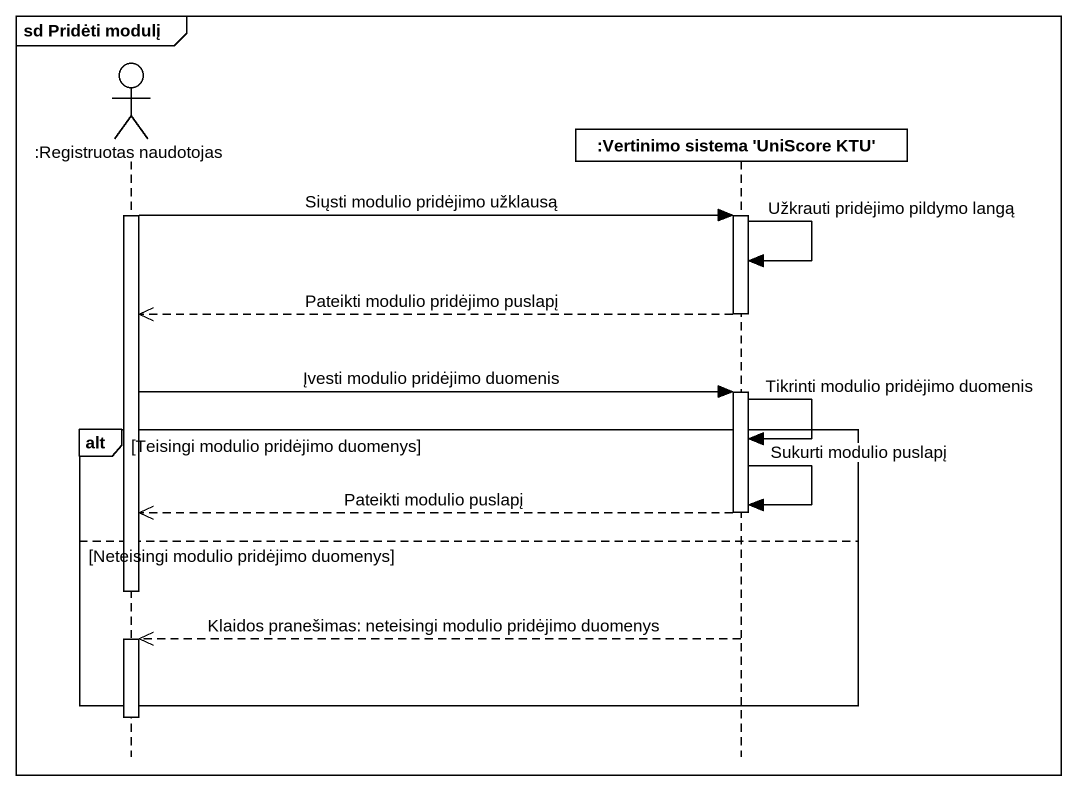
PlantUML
@startuml
mainframe sd Pridėti modulį
hide footbox
actor ":Registruotas naudotojas" as Registruotas_naudotojas
participant ":Vertinimo sistema 'UniScore KTU'" as Vertinimo_sistema_UniScore

activate Registruotas_naudotojas
Registruotas_naudotojas -> Vertinimo_sistema_UniScore : Siųsti modulio pridėjimo užklausą
activate Vertinimo_sistema_UniScore
Vertinimo_sistema_UniScore -> Vertinimo_sistema_UniScore : Užkrauti pridėjimo pildymo langą
Vertinimo_sistema_UniScore -->> Registruotas_naudotojas : Pateikti modulio pridėjimo puslapį
deactivate Vertinimo_sistema_UniScore
Registruotas_naudotojas -> Vertinimo_sistema_UniScore : Įvesti modulio pridėjimo duomenis
activate Vertinimo_sistema_UniScore
alt Teisingi modulio pridėjimo duomenys
  Vertinimo_sistema_UniScore -> Vertinimo_sistema_UniScore : Tikrinti modulio pridėjimo duomenis
  Vertinimo_sistema_UniScore -> Vertinimo_sistema_UniScore : Sukurti modulio puslapį
  Vertinimo_sistema_UniScore -->> Registruotas_naudotojas : Pateikti modulio puslapį
  deactivate Vertinimo_sistema_UniScore
else Neteisingi modulio pridėjimo duomenys
  deactivate Registruotas_naudotojas
  Vertinimo_sistema_UniScore -->> Registruotas_naudotojas : Klaidos pranešimas: neteisingi modulio pridėjimo duomenys
  activate Registruotas_naudotojas
end
deactivate Registruotas_naudotojas
@enduml
